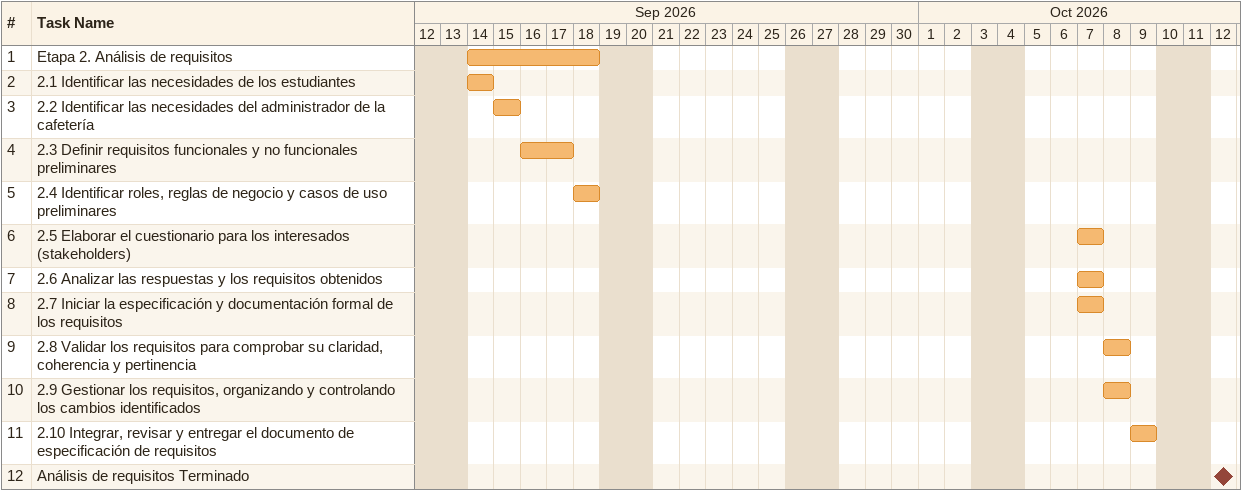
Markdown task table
| ID | Task | Start | Finish |
|---|---|---|---|
| 1 | Etapa 2. Análisis de requisitos | 2026-09-14 | 2026-09-18 |
| 2 | 2.1 Identificar las necesidades de los estudiantes | 2026-09-14 | 2026-09-14 |
| 3 | 2.2 Identificar las necesidades del administrador de la cafetería | 2026-09-15 | 2026-09-15 |
| 4 | 2.3 Definir requisitos funcionales y no funcionales preliminares | 2026-09-16 | 2026-09-17 |
| 5 | 2.4 Identificar roles, reglas de negocio y casos de uso preliminares | 2026-09-18 | 2026-09-18 |
| 6 | 2.5 Elaborar el cuestionario para los interesados (stakeholders) | 2026-10-07 | 2026-10-07 |
| 7 | 2.6 Analizar las respuestas y los requisitos obtenidos | 2026-10-07 | 2026-10-07 |
| 8 | 2.7 Iniciar la especificación y documentación formal de los requisitos | 2026-10-07 | 2026-10-07 |
| 9 | 2.8 Validar los requisitos para comprobar su claridad, coherencia y pertinencia | 2026-10-08 | 2026-10-08 |
| 10 | 2.9 Gestionar los requisitos, organizando y controlando los cambios identificados | 2026-10-08 | 2026-10-08 |
| 11 | 2.10 Integrar, revisar y entregar el documento de especificación de requisitos | 2026-10-09 | 2026-10-09 |
| 12 | Análisis de requisitos Terminado (milestone) | 2026-10-12 | 2026-10-12 |
